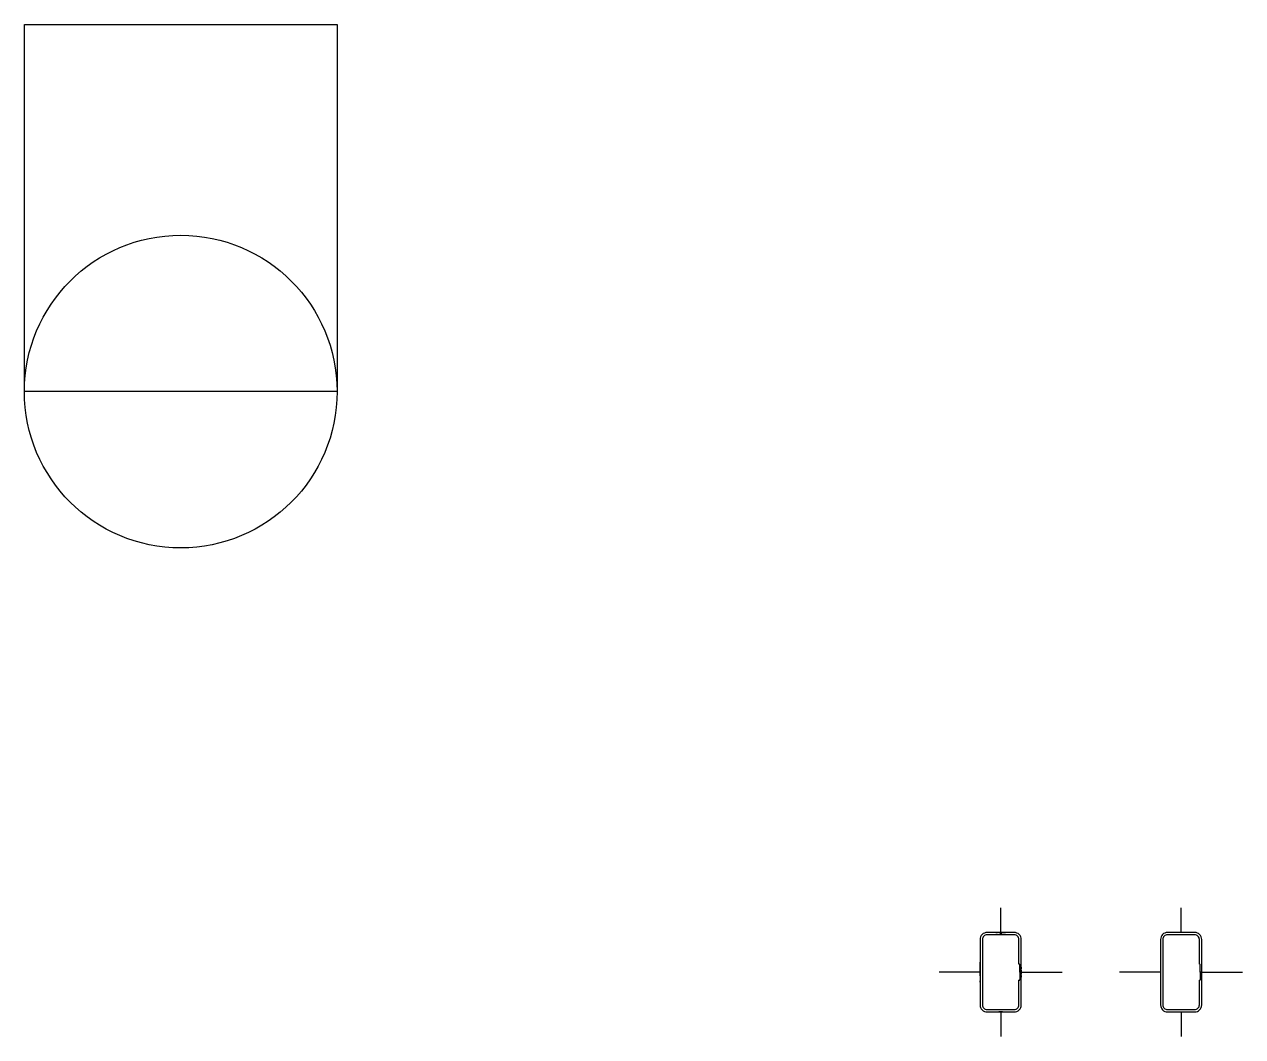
# Model space of a CAD drawing. Header units: millimetres. Extents: x 2365 to 4969, y -612 to 1553.
import ezdxf

# ---------------------------------------------------------------- set-up
doc = ezdxf.new("R2010")
doc.units = ezdxf.units.MM

msp = doc.modelspace()

# ---------------------------------------------------------------- linework, layer by layer
for p, q in [((4452.1, -388.9), (4452.1, -336.2)), ((4837.9, -388.9), (4837.9, -336.2)), ((4452.1, -388.9), (4452.1, -388.9, 13)), ((4452.1, -388.9, 13), (4452.1, -391.4, 13)), ((4492.1, -456.9), (4491.1, -456.9)), ((4493.1, -473.9), (4493.1, -457.9)), ((4877.9, -456.9), (4876.9, -456.9)), ((4878.9, -473.9), (4878.9, -457.9)), ((4408.1, -473.9), (4320.6, -473.9)), ((4492.1, -490.9), (4491.1, -490.9)), ((4493.1, -473.9), (4493.1, -489.9)), ((4496.1, -473.9), (4583.6, -473.9)), ((4793.9, -473.9), (4706.4, -473.9)), ((4877.9, -490.9), (4876.9, -490.9)), ((4881.9, -473.9), (4878.9, -473.9)), ((4878.9, -473.9), (4878.9, -489.9)), ((4881.9, -473.9), (4969.4, -473.9)), ((4452.1, -558.9), (4452.1, -611.6)), ((4837.9, -558.9), (4837.9, -611.6))]:
    msp.add_line(p, q)
at = {"extrusion": (0, 1, 0)}
for q in [(4443.3, -388.9), (4460.8, -388.9)]:
    msp.add_line((4452.1, -388.9), q, dxfattribs=at)
at = {"extrusion": (-1, 0, 0)}
for q in [(4408.1, -453.9), (4408.1, -493.9)]:
    msp.add_line((4408.1, -473.9), q, dxfattribs=at)
msp.add_lwpolyline([(2364.7, 1553.1), (3033.3, 1553.1), (3033.3, 767.8), (2364.7, 767.8)], close=True)
for points in [[(4481.1, -388.9), (4423.1, -388.9, 0.414214), (4408.1, -403.9), (4408.1, -543.9, 0.414214), (4423.1, -558.9), (4481.1, -558.9, 0.414214), (4496.1, -543.9), (4496.1, -403.9, 0.414214)], [(4866.9, -388.9), (4808.9, -388.9, 0.414214), (4793.9, -403.9), (4793.9, -543.9, 0.414214), (4808.9, -558.9), (4866.9, -558.9, 0.414214), (4881.9, -543.9), (4881.9, -403.9, 0.414214)]]:
    msp.add_lwpolyline(points, format="xyb", close=True)
for points in [[(4491.1, -456.9), (4491.1, -403.9, 0.414214), (4481.1, -393.9), (4423.1, -393.9, 0.414214), (4413.1, -403.9), (4413.1, -543.9, 0.414214), (4423.1, -553.9), (4481.1, -553.9, 0.414214), (4491.1, -543.9), (4491.1, -490.9)], [(4876.9, -456.9), (4876.9, -403.9, 0.414214), (4866.9, -393.9), (4808.9, -393.9, 0.414214), (4798.9, -403.9), (4798.9, -543.9, 0.414214), (4808.9, -553.9), (4866.9, -553.9, 0.414214), (4876.9, -543.9), (4876.9, -490.9)]]:
    msp.add_lwpolyline(points, format="xyb")
for centre, radius in [((2699, 767.8), 334.3), ((4452.1, -391.4, 13), 1)]:
    msp.add_circle(centre, radius)
at = {"extrusion": (0, 1, 0)}
for centre, radius in [((-4443.3, 0, -388.9), 1.75), ((-4452.1, 0, -388.9), 4), ((-4460.8, 0, -388.9), 1.75)]:
    msp.add_circle(centre, radius, dxfattribs=at)
at = {"extrusion": (-1, 0, 0)}
for centre, radius in [((453.9, 0, -4408.1), 1.25), ((473.9, 0, -4408.1), 8), ((465.1, 8.8, -4496.1), 1.75), ((465.1, -8.8, -4496.1), 1.75), ((493.9, 0, -4408.1), 1.25), ((482.8, 8.8, -4496.1), 1.75), ((482.8, -8.8, -4496.1), 1.75)]:
    msp.add_circle(centre, radius, dxfattribs=at)
at = {"extrusion": (1, 0, 0)}
for centre, radius in [((-465.1, 8.8, 4496.1), 1.75), ((-473.9, 0, 4496.1), 4.5)]:
    msp.add_circle(centre, radius, dxfattribs=at)
at = {"extrusion": (0, -1, 0)}
msp.add_circle((4452.1, 0, 558.9), 4, dxfattribs=at)
for centre, start, end in [((4492.1, -457.9), 0, 90), ((4877.9, -457.9), 0, 90), ((4492.1, -489.9), 270, 0), ((4877.9, -489.9), 270, 0)]:
    msp.add_arc(centre, 1, start, end)

doc.saveas('drawing.dxf')
